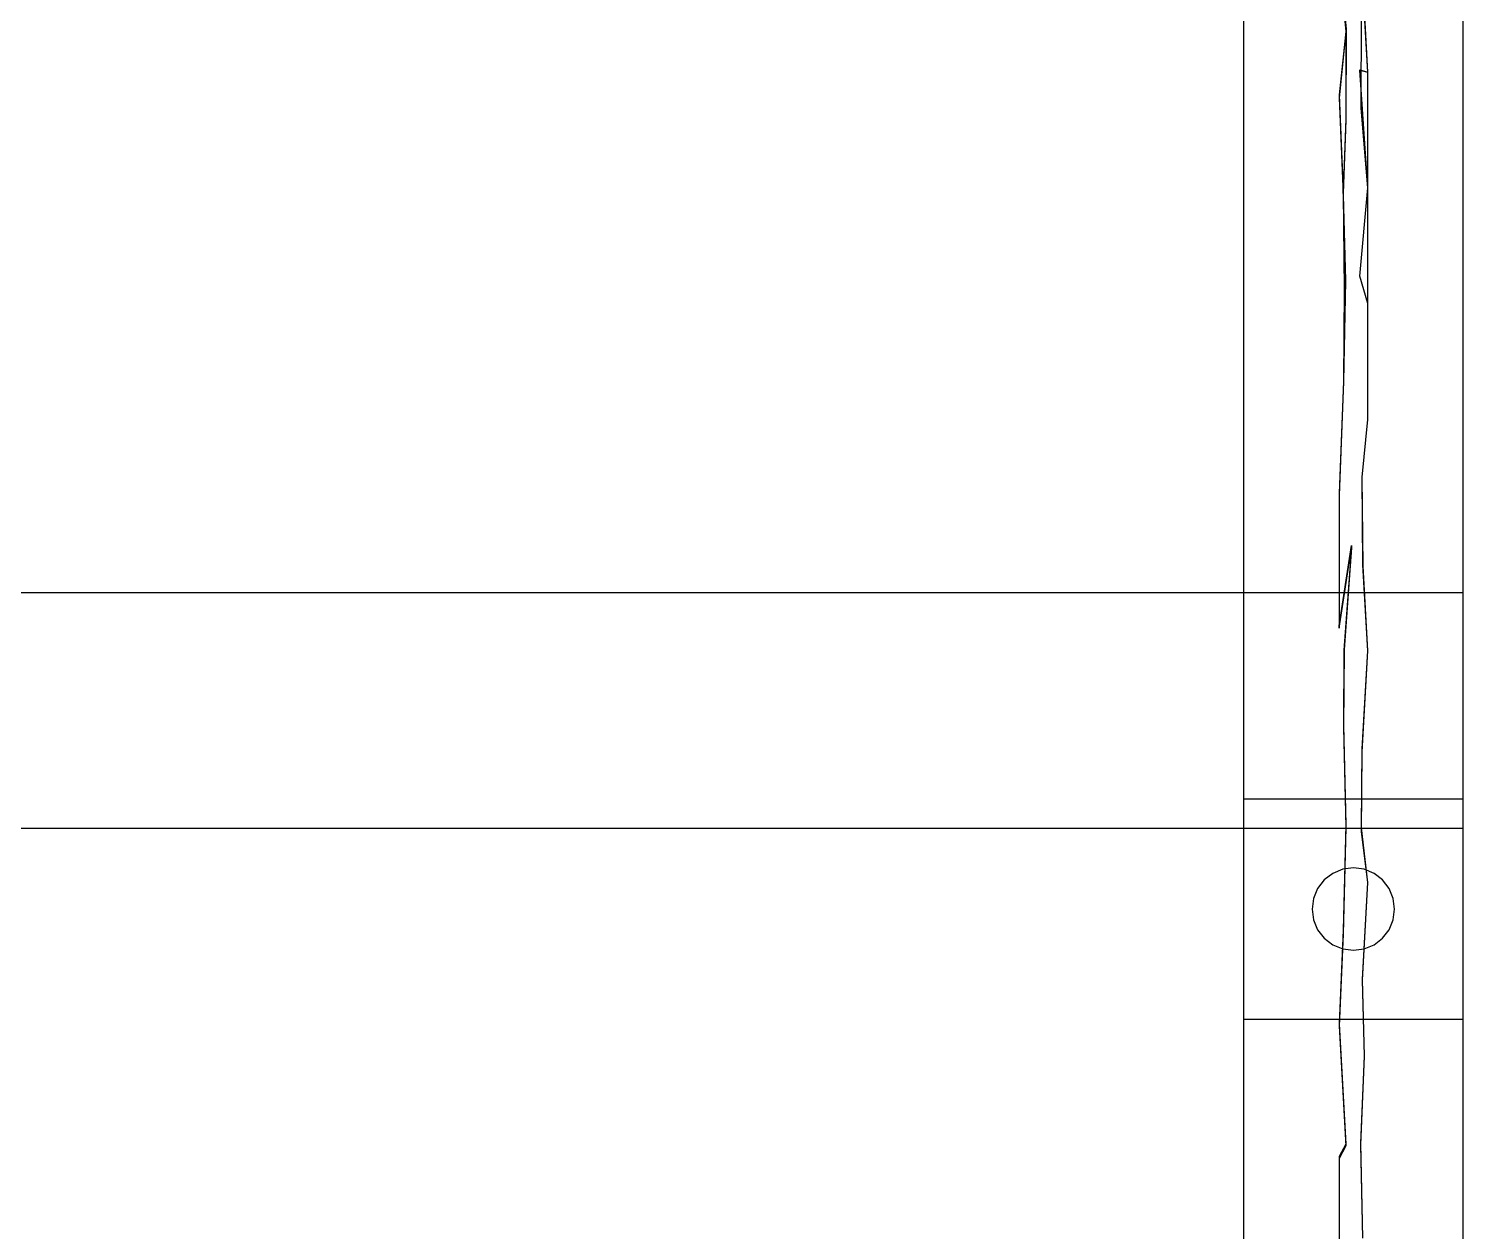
# Model space of a CAD drawing. Header units: millimetres. Extents: x -28.2 to 24.3, y -24.8 to 12.4.
# Drawn here: x -1.4176 to -1.0862, y -2.3166 to -2.0388 of the extents above; entities that cross this region are included whole.
import ezdxf

# ---------------------------------------------------------------- set-up
doc = ezdxf.new("R2010")
doc.units = ezdxf.units.MM
doc.layers.add('BUILDINGELEMENTPROXY', color=8, linetype='Continuous')

msp = doc.modelspace()

# ---------------------------------------------------------------- linework, layer by layer
at = {"layer": 'BUILDINGELEMENTPROXY'}
for p, q in [((-1.13696, -1.06645, 1.38288), (-1.13696, -2.92631, 2.5592)), ((-1.08616, -2.92631, 2.5592), (-1.08616, -1.06645, 1.38288)), ((-1.08616, -2.22351, 1.03736), (-1.08616, -1.89351, 1.03736)), ((-1.11486, -2.02354, 1.71452), (-1.11324, -2.03886, 1.72699)), ((-1.11486, -2.02384, 1.39535), (-1.11326, -2.03916, 1.40783)), ((-1.11486, -2.02387, 1.55425), (-1.11326, -2.03919, 1.56673)), ((-1.11486, -2.0239, 1.63364), (-1.11326, -2.03921, 1.64613)), ((-1.11486, -2.02392, 1.87204), (-1.11327, -2.03924, 1.88453)), ((-1.11486, -2.02392, 1.79254), (-1.11327, -2.03924, 1.80503)), ((-1.11486, -2.02417, 1.23508), (-1.11328, -2.03949, 1.24757)), ((-1.11486, -2.02417, 1.15558), (-1.11328, -2.03949, 1.16807)), ((-1.10825, -2.04885, 1.33315), (-1.1095, -2.02675, 1.32185)), ((-1.10825, -2.04885, 1.73043), (-1.10949, -2.02669, 1.71908)), ((-1.10825, -2.04885, 1.49204), (-1.10949, -2.02672, 1.48071)), ((-1.10825, -2.04885, 1.64938), (-1.10945, -2.02635, 1.63773)), ((-1.10825, -2.04885, 1.56999), (-1.10945, -2.02637, 1.55837)), ((-1.10825, -2.04885, 1.41111), (-1.10945, -2.0264, 1.39951)), ((-1.10825, -2.04885, 1.88776), (-1.10944, -2.02632, 1.87609)), ((-1.10825, -2.04885, 1.80826), (-1.10944, -2.02632, 1.79659)), ((-1.10977, -2.05722, 1.25874), (-1.10968, -2.03572, 1.2451)), ((-1.10977, -2.05722, 1.17923), (-1.10968, -2.03572, 1.16559)), ((-1.11324, -2.03881, 1.32969), (-1.11486, -2.05413, 1.33647)), ((-1.11324, -2.03883, 1.48858), (-1.11486, -2.05416, 1.49537)), ((-1.11328, -2.03949, 1.24757), (-1.11486, -2.0548, 1.25443)), ((-1.11328, -2.03949, 1.16807), (-1.11486, -2.0548, 1.17493)), ((-1.11326, -2.03916, 1.40783), (-1.11332, -2.05993, 1.42088)), ((-1.11326, -2.03919, 1.56673), (-1.11332, -2.05995, 1.57978)), ((-1.11326, -2.03921, 1.64613), (-1.11332, -2.05997, 1.65918)), ((-1.11327, -2.03924, 1.88453), (-1.11332, -2.05999, 1.89758)), ((-1.11327, -2.03924, 1.80503), (-1.11332, -2.05999, 1.81808)), ((-1.11324, -2.03886, 1.72699), (-1.11331, -2.0597, 1.74004)), ((-1.10825, -2.07559, 1.50884), (-1.11008, -2.04835, 1.49467)), ((-1.11008, -2.04835, 1.49467), (-1.10825, -2.04885, 1.49204)), ((-1.10825, -2.07559, 1.34995), (-1.11008, -2.04839, 1.33582)), ((-1.11008, -2.04839, 1.33582), (-1.10825, -2.04885, 1.33315)), ((-1.10825, -2.05456, 1.89136), (-1.10825, -2.04885, 1.88776)), ((-1.10825, -2.05456, 1.81186), (-1.10825, -2.04885, 1.80826)), ((-1.10825, -2.05419, 1.73378), (-1.10825, -2.04885, 1.73043)), ((-1.10825, -2.05453, 1.65296), (-1.10825, -2.04885, 1.64938)), ((-1.10825, -2.05451, 1.57356), (-1.10825, -2.04885, 1.56999)), ((-1.10825, -2.05448, 1.41465), (-1.10825, -2.04885, 1.41111)), ((-1.11486, -2.05413, 1.33647), (-1.11398, -2.07457, 1.35156)), ((-1.11486, -2.05416, 1.49537), (-1.11398, -2.07455, 1.51043)), ((-1.11486, -2.0548, 1.25443), (-1.11397, -2.07538, 1.26969)), ((-1.11486, -2.0548, 1.17493), (-1.11397, -2.07538, 1.19019)), ((-1.10825, -2.07559, 1.74723), (-1.10825, -2.05419, 1.73378)), ((-1.10825, -2.07559, 1.42796), (-1.10825, -2.05448, 1.41465)), ((-1.10825, -2.07559, 1.58685), (-1.10825, -2.05451, 1.57356)), ((-1.10825, -2.07559, 1.66623), (-1.10825, -2.05453, 1.65296)), ((-1.10825, -2.07559, 1.90463), (-1.10825, -2.05456, 1.89136)), ((-1.10825, -2.07559, 1.82512), (-1.10825, -2.05456, 1.81186)), ((-1.10825, -2.07559, 1.26757), (-1.10977, -2.05722, 1.25874)), ((-1.10825, -2.07559, 1.18807), (-1.10977, -2.05722, 1.17923)), ((-1.11331, -2.0597, 1.74004), (-1.11392, -2.07653, 1.75012)), ((-1.11332, -2.05993, 1.42088), (-1.11392, -2.07678, 1.43101)), ((-1.11332, -2.05995, 1.57978), (-1.11392, -2.07681, 1.58992)), ((-1.11332, -2.05997, 1.65918), (-1.11392, -2.07683, 1.66932)), ((-1.11332, -2.05999, 1.89758), (-1.11392, -2.07685, 1.90773)), ((-1.11332, -2.05999, 1.81808), (-1.11392, -2.07685, 1.82822)), ((-1.11398, -2.07455, 1.51043), (-1.11341, -2.09702, 1.52504)), ((-1.11398, -2.07457, 1.35156), (-1.11341, -2.09705, 1.36616)), ((-1.11397, -2.07538, 1.26969), (-1.11345, -2.09762, 1.28419)), ((-1.11397, -2.07538, 1.19019), (-1.11345, -2.09762, 1.20469)), ((-1.11392, -2.07653, 1.75012), (-1.11365, -2.09897, 1.76447)), ((-1.11392, -2.07678, 1.43101), (-1.11365, -2.09912, 1.44533)), ((-1.11392, -2.07681, 1.58992), (-1.11365, -2.09913, 1.60423)), ((-1.11392, -2.07683, 1.66932), (-1.11365, -2.09915, 1.68363)), ((-1.11392, -2.07685, 1.90773), (-1.11366, -2.09916, 1.92204)), ((-1.11392, -2.07685, 1.82822), (-1.11366, -2.09916, 1.84253)), ((-1.11006, -2.09597, 1.36569), (-1.10825, -2.07559, 1.34995)), ((-1.11005, -2.09597, 1.52458), (-1.10825, -2.07559, 1.50884)), ((-1.10825, -2.0852, 1.91068), (-1.10825, -2.07559, 1.90463)), ((-1.10825, -2.0852, 1.83118), (-1.10825, -2.07559, 1.82512)), ((-1.10825, -2.08484, 1.75304), (-1.10825, -2.07559, 1.74723)), ((-1.10825, -2.08517, 1.67227), (-1.10825, -2.07559, 1.66623)), ((-1.10825, -2.08515, 1.59287), (-1.10825, -2.07559, 1.58685)), ((-1.10825, -2.08512, 1.43396), (-1.10825, -2.07559, 1.42796)), ((-1.10825, -2.08543, 1.27379), (-1.10825, -2.07559, 1.26757)), ((-1.10825, -2.08543, 1.19429), (-1.10825, -2.07559, 1.18807)), ((-1.10825, -2.10234, 1.76404), (-1.10825, -2.08484, 1.75304)), ((-1.10825, -2.10234, 1.44481), (-1.10825, -2.08512, 1.43396)), ((-1.10825, -2.10234, 1.6037), (-1.10825, -2.08515, 1.59287)), ((-1.10825, -2.10234, 1.68309), (-1.10825, -2.08517, 1.67227)), ((-1.10825, -2.10234, 1.92149), (-1.10825, -2.0852, 1.91068)), ((-1.10825, -2.10234, 1.84199), (-1.10825, -2.0852, 1.83118)), ((-1.10825, -2.10234, 1.28447), (-1.10825, -2.08543, 1.27379)), ((-1.10825, -2.10234, 1.20497), (-1.10825, -2.08543, 1.19429)), ((-1.11341, -2.09702, 1.52504), (-1.11381, -2.12034, 1.53937)), ((-1.11341, -2.09705, 1.36616), (-1.11381, -2.12034, 1.38048)), ((-1.11345, -2.09762, 1.28419), (-1.1138, -2.12027, 1.29823)), ((-1.11345, -2.09762, 1.20469), (-1.1138, -2.12027, 1.21873)), ((-1.10825, -2.10234, 1.36675), (-1.11006, -2.09597, 1.36569)), ((-1.10825, -2.10234, 1.52565), (-1.11005, -2.09597, 1.52458)), ((-1.11365, -2.09897, 1.76447), (-1.11381, -2.12033, 1.77776)), ((-1.11365, -2.09912, 1.44533), (-1.11381, -2.1203, 1.45855)), ((-1.11365, -2.09913, 1.60423), (-1.1138, -2.1203, 1.61744)), ((-1.11365, -2.09915, 1.68363), (-1.1138, -2.1203, 1.69683)), ((-1.11366, -2.09916, 1.92204), (-1.1138, -2.12029, 1.93523)), ((-1.11366, -2.09916, 1.84253), (-1.1138, -2.12029, 1.85573)), ((-1.10825, -2.11583, 1.93), (-1.10825, -2.10234, 1.92149)), ((-1.10825, -2.11583, 1.8505), (-1.10825, -2.10234, 1.84199)), ((-1.10825, -2.11549, 1.77231), (-1.10825, -2.10234, 1.76404)), ((-1.10825, -2.11581, 1.69159), (-1.10825, -2.10234, 1.68309)), ((-1.10825, -2.11579, 1.61218), (-1.10825, -2.10234, 1.6037)), ((-1.10825, -2.11547, 1.53389), (-1.10825, -2.10234, 1.52565)), ((-1.10825, -2.11576, 1.45327), (-1.10825, -2.10234, 1.44481)), ((-1.10825, -2.11544, 1.37498), (-1.10825, -2.10234, 1.36675)), ((-1.10825, -2.11606, 1.29314), (-1.10825, -2.10234, 1.28447)), ((-1.10825, -2.11606, 1.21364), (-1.10825, -2.10234, 1.20497)), ((-1.10825, -2.12908, 1.38355), (-1.10825, -2.11544, 1.37498)), ((-1.10825, -2.12908, 1.54245), (-1.10825, -2.11547, 1.53389)), ((-1.10825, -2.12908, 1.78085), (-1.10825, -2.11549, 1.77231)), ((-1.10825, -2.12908, 1.46166), (-1.10825, -2.11576, 1.45327)), ((-1.10825, -2.12908, 1.62056), (-1.10825, -2.11579, 1.61218)), ((-1.10825, -2.12908, 1.69995), (-1.10825, -2.11581, 1.69159)), ((-1.10825, -2.12908, 1.93835), (-1.10825, -2.11583, 1.93)), ((-1.10825, -2.12908, 1.85885), (-1.10825, -2.11583, 1.8505)), ((-1.10825, -2.12908, 1.30137), (-1.10825, -2.11606, 1.29314)), ((-1.10825, -2.12908, 1.22187), (-1.10825, -2.11606, 1.21364)), ((-1.1138, -2.12027, 1.29823), (-1.11486, -2.14668, 1.31249)), ((-1.1138, -2.12027, 1.21873), (-1.11486, -2.14668, 1.23299)), ((-1.1138, -2.12029, 1.93523), (-1.11486, -2.14647, 1.94932)), ((-1.1138, -2.12029, 1.85573), (-1.11486, -2.14647, 1.86982)), ((-1.1138, -2.1203, 1.69683), (-1.11486, -2.14645, 1.7109)), ((-1.1138, -2.1203, 1.61744), (-1.11486, -2.14642, 1.63149)), ((-1.11381, -2.1203, 1.45855), (-1.11486, -2.1464, 1.47257)), ((-1.11381, -2.12033, 1.77776), (-1.11486, -2.14614, 1.79157)), ((-1.11381, -2.12034, 1.53937), (-1.11486, -2.14612, 1.55315)), ((-1.11381, -2.12034, 1.38048), (-1.11486, -2.14609, 1.39424)), ((-1.10955, -2.14245, 1.31244), (-1.10825, -2.12908, 1.30137)), ((-1.10955, -2.14245, 1.23294), (-1.10825, -2.12908, 1.22187)), ((-1.10954, -2.14245, 1.94939), (-1.10825, -2.12908, 1.93835)), ((-1.10954, -2.14245, 1.86989), (-1.10825, -2.12908, 1.85885)), ((-1.10954, -2.14245, 1.71099), (-1.10825, -2.12908, 1.69995)), ((-1.10953, -2.14245, 1.63159), (-1.10825, -2.12908, 1.62056)), ((-1.10953, -2.14245, 1.47269), (-1.10825, -2.12908, 1.46166)), ((-1.10952, -2.14245, 1.79185), (-1.10825, -2.12908, 1.78085)), ((-1.10952, -2.14245, 1.55345), (-1.10825, -2.12908, 1.54245)), ((-1.10952, -2.14245, 1.39455), (-1.10825, -2.12908, 1.38355)), ((-1.10932, -2.16333, 1.32544), (-1.10955, -2.14245, 1.31244)), ((-1.10932, -2.16333, 1.24594), (-1.10955, -2.14245, 1.23294)), ((-1.10933, -2.16309, 1.96223), (-1.10954, -2.14245, 1.94939)), ((-1.10933, -2.16309, 1.88273), (-1.10954, -2.14245, 1.86989)), ((-1.10933, -2.16306, 1.72381), (-1.10954, -2.14245, 1.71099)), ((-1.10933, -2.16303, 1.64439), (-1.10953, -2.14245, 1.63159)), ((-1.10933, -2.16301, 1.48547), (-1.10953, -2.14245, 1.47269)), ((-1.10934, -2.16271, 1.80442), (-1.10952, -2.14245, 1.79185)), ((-1.10934, -2.16268, 1.566), (-1.10952, -2.14245, 1.55345)), ((-1.10934, -2.16265, 1.40709), (-1.10952, -2.14245, 1.39455)), ((-1.11486, -2.14609, 1.39424), (-1.11486, -2.15582, 1.40035)), ((-1.11486, -2.14612, 1.55315), (-1.11486, -2.15582, 1.55925)), ((-1.11486, -2.14614, 1.79157), (-1.11486, -2.15582, 1.79765)), ((-1.11486, -2.1464, 1.47257), (-1.11486, -2.15582, 1.47851)), ((-1.11486, -2.14642, 1.63149), (-1.11486, -2.15582, 1.63741)), ((-1.11486, -2.14645, 1.7109), (-1.11486, -2.15582, 1.71681)), ((-1.11486, -2.14647, 1.94932), (-1.11486, -2.15582, 1.95521)), ((-1.11486, -2.14647, 1.86982), (-1.11486, -2.15582, 1.87571)), ((-1.11486, -2.14668, 1.31249), (-1.11486, -2.15582, 1.31827)), ((-1.11486, -2.14668, 1.23299), (-1.11486, -2.15582, 1.23877)), ((-1.11486, -2.15582, 1.95521), (-1.11486, -2.17711, 1.96864)), ((-1.11486, -2.15582, 1.87571), (-1.11486, -2.17711, 1.88913)), ((-1.11486, -2.15582, 1.79765), (-1.11486, -2.17679, 1.81083)), ((-1.11486, -2.15582, 1.71681), (-1.11486, -2.17709, 1.73022)), ((-1.11486, -2.15582, 1.63741), (-1.11486, -2.17706, 1.6508)), ((-1.11486, -2.15582, 1.55925), (-1.11486, -2.17677, 1.57241)), ((-1.11486, -2.15582, 1.47851), (-1.11486, -2.17704, 1.49188)), ((-1.11486, -2.15582, 1.40035), (-1.11486, -2.17675, 1.4135)), ((-1.11486, -2.15582, 1.31827), (-1.11486, -2.17731, 1.33185)), ((-1.11486, -2.15582, 1.23877), (-1.11486, -2.17731, 1.25235)), ((-1.11486, -2.17675, 1.4135), (-1.11201, -2.15818, 1.4051)), ((-1.11486, -2.17677, 1.57241), (-1.11201, -2.1582, 1.56402)), ((-1.11486, -2.17679, 1.81083), (-1.11201, -2.15823, 1.80244)), ((-1.11486, -2.17704, 1.49188), (-1.112, -2.15847, 1.48345)), ((-1.11486, -2.17706, 1.6508), (-1.112, -2.1585, 1.64237)), ((-1.11486, -2.17709, 1.73022), (-1.112, -2.15852, 1.72178)), ((-1.11486, -2.17711, 1.96864), (-1.112, -2.15854, 1.9602)), ((-1.11486, -2.17711, 1.88913), (-1.112, -2.15854, 1.8807)), ((-1.11486, -2.17731, 1.33185), (-1.112, -2.15874, 1.32339)), ((-1.11486, -2.17731, 1.25235), (-1.112, -2.15874, 1.24388)), ((-1.112, -2.15854, 1.9602), (-1.11373, -2.18235, 1.97443)), ((-1.112, -2.15854, 1.8807), (-1.11373, -2.18235, 1.89493)), ((-1.112, -2.15874, 1.32339), (-1.11373, -2.18259, 1.33767)), ((-1.112, -2.15874, 1.24388), (-1.11373, -2.18259, 1.25816)), ((-1.11201, -2.15818, 1.4051), (-1.11372, -2.18194, 1.41925)), ((-1.11201, -2.1582, 1.56402), (-1.11372, -2.18196, 1.57817)), ((-1.11201, -2.15823, 1.80244), (-1.11372, -2.18199, 1.8166)), ((-1.112, -2.15847, 1.48345), (-1.11372, -2.18228, 1.49767)), ((-1.112, -2.1585, 1.64237), (-1.11372, -2.1823, 1.65659)), ((-1.112, -2.15852, 1.72178), (-1.11372, -2.18233, 1.73601)), ((-1.10825, -2.18257, 1.41715), (-1.10934, -2.16265, 1.40709)), ((-1.10825, -2.18257, 1.57605), (-1.10934, -2.16268, 1.566)), ((-1.10825, -2.18257, 1.81446), (-1.10934, -2.16271, 1.80442)), ((-1.10825, -2.18257, 1.49536), (-1.10933, -2.16301, 1.48547)), ((-1.10825, -2.18257, 1.65427), (-1.10933, -2.16303, 1.64439)), ((-1.10825, -2.18257, 1.73367), (-1.10933, -2.16306, 1.72381)), ((-1.10825, -2.18257, 1.97208), (-1.10933, -2.16309, 1.96223)), ((-1.10825, -2.18257, 1.89257), (-1.10933, -2.16309, 1.88273)), ((-1.10825, -2.18257, 1.33517), (-1.10932, -2.16333, 1.32544)), ((-1.10825, -2.18257, 1.25566), (-1.10932, -2.16333, 1.24594)), ((-1.08616, -2.16916, 1.21169), (-2.18616, -2.16916, 1.21169)), ((-1.08616, -2.49916, 1.21169), (-1.08616, -2.16916, 1.21169)), ((-1.11372, -2.18228, 1.49767), (-1.11387, -2.20002, 1.50872)), ((-1.11372, -2.1823, 1.65659), (-1.11387, -2.20004, 1.66764)), ((-1.11372, -2.18233, 1.73601), (-1.11387, -2.20007, 1.74706)), ((-1.11373, -2.18235, 1.97443), (-1.11387, -2.20009, 1.98548)), ((-1.11373, -2.18235, 1.89493), (-1.11387, -2.20009, 1.90598)), ((-1.11373, -2.18259, 1.33767), (-1.11387, -2.20028, 1.34872)), ((-1.11373, -2.18259, 1.25816), (-1.11387, -2.20028, 1.26922)), ((-1.11372, -2.18194, 1.41925), (-1.11386, -2.19974, 1.4303)), ((-1.11372, -2.18196, 1.57817), (-1.11386, -2.19976, 1.58922)), ((-1.11372, -2.18199, 1.8166), (-1.11386, -2.19978, 1.82764)), ((-1.10953, -2.20589, 1.35251), (-1.10825, -2.18257, 1.33517)), ((-1.10953, -2.20589, 1.27301), (-1.10825, -2.18257, 1.25566)), ((-1.10952, -2.20562, 1.98922), (-1.10825, -2.18257, 1.97208)), ((-1.10952, -2.20562, 1.90971), (-1.10825, -2.18257, 1.89257)), ((-1.10952, -2.20559, 1.75079), (-1.10825, -2.18257, 1.73367)), ((-1.10952, -2.20556, 1.67136), (-1.10825, -2.18257, 1.65427)), ((-1.10952, -2.20553, 1.51243), (-1.10825, -2.18257, 1.49536)), ((-1.1095, -2.2052, 1.83127), (-1.10825, -2.18257, 1.81446)), ((-1.1095, -2.20517, 1.59284), (-1.10825, -2.18257, 1.57605)), ((-1.1095, -2.20514, 1.43391), (-1.10825, -2.18257, 1.41715)), ((-1.11387, -2.20002, 1.50872), (-1.11329, -2.223, 1.52365)), ((-1.11387, -2.20004, 1.66764), (-1.11329, -2.22302, 1.68258)), ((-1.11387, -2.20007, 1.74706), (-1.11329, -2.22304, 1.762)), ((-1.11387, -2.20009, 1.98548), (-1.11329, -2.22306, 2.00042)), ((-1.11387, -2.20009, 1.90598), (-1.11329, -2.22306, 1.92092)), ((-1.11387, -2.20028, 1.34872), (-1.11329, -2.22325, 1.36369)), ((-1.11387, -2.20028, 1.26922), (-1.11329, -2.22325, 1.28419)), ((-1.11386, -2.19974, 1.4303), (-1.11329, -2.22273, 1.44519)), ((-1.11386, -2.19976, 1.58922), (-1.11329, -2.22275, 1.60412)), ((-1.11386, -2.19978, 1.82764), (-1.11329, -2.22277, 1.84254)), ((-1.10971, -2.22425, 1.36425), (-1.10953, -2.20589, 1.35251)), ((-1.10971, -2.22425, 1.28474), (-1.10953, -2.20589, 1.27301)), ((-1.1097, -2.22386, 1.52411), (-1.10952, -2.20553, 1.51243)), ((-1.1097, -2.2239, 1.68305), (-1.10952, -2.20556, 1.67136)), ((-1.1097, -2.22393, 1.76248), (-1.10952, -2.20559, 1.75079)), ((-1.1097, -2.22396, 2.00091), (-1.10952, -2.20562, 1.98922)), ((-1.1097, -2.22396, 1.92141), (-1.10952, -2.20562, 1.90971)), ((-1.10968, -2.22344, 1.44554), (-1.1095, -2.20514, 1.43391)), ((-1.10968, -2.22347, 1.60448), (-1.1095, -2.20517, 1.59284)), ((-1.10968, -2.22351, 1.84291), (-1.1095, -2.2052, 1.83127)), ((-1.08616, -2.21678, 2.06894), (-1.13696, -2.21678, 2.06894)), ((-1.13696, -2.21678, 2.06894), (-1.13696, -2.26758, 2.06894)), ((-1.08616, -2.26758, 2.06894), (-1.08616, -2.21678, 2.06894)), ((-2.18616, -2.22351, 1.03736), (-1.08616, -2.22351, 1.03736)), ((-1.11329, -2.22325, 1.36369), (-1.1139, -2.24796, 1.37882)), ((-1.11329, -2.22325, 1.28419), (-1.1139, -2.24796, 1.29931)), ((-1.11329, -2.223, 1.52365), (-1.11389, -2.24751, 1.53862)), ((-1.11329, -2.22302, 1.68258), (-1.11389, -2.24755, 1.69756)), ((-1.11329, -2.22304, 1.762), (-1.11389, -2.24759, 1.777)), ((-1.11329, -2.22306, 2.00042), (-1.11389, -2.24763, 2.01543)), ((-1.11329, -2.22306, 1.92092), (-1.11389, -2.24763, 1.93593)), ((-1.11329, -2.22273, 1.44519), (-1.11388, -2.24703, 1.45999)), ((-1.11329, -2.22275, 1.60412), (-1.11388, -2.24707, 1.61893)), ((-1.11329, -2.22277, 1.84254), (-1.11388, -2.24711, 1.85737)), ((-1.10825, -2.23605, 1.52906), (-1.1097, -2.22386, 1.52411)), ((-1.10825, -2.23605, 1.68798), (-1.1097, -2.2239, 1.68305)), ((-1.10825, -2.23605, 1.76739), (-1.1097, -2.22393, 1.76248)), ((-1.10825, -2.23605, 2.0058), (-1.1097, -2.22396, 2.00091)), ((-1.10825, -2.23605, 1.9263), (-1.1097, -2.22396, 1.92141)), ((-1.10825, -2.23605, 1.45075), (-1.10968, -2.22344, 1.44554)), ((-1.10825, -2.23605, 1.60966), (-1.10968, -2.22347, 1.60448)), ((-1.10825, -2.23605, 1.84807), (-1.10968, -2.22351, 1.84291)), ((-1.10825, -2.23605, 1.36896), (-1.10971, -2.22425, 1.36425)), ((-1.10825, -2.23605, 1.28946), (-1.10971, -2.22425, 1.28474)), ((-1.11632, -2.23393, 2.11466), (-1.11829, -2.23545, 2.11466)), ((-1.11402, -2.23298, 2.11466), (-1.11632, -2.23393, 2.11466)), ((-1.11156, -2.23266, 2.11466), (-1.11402, -2.23298, 2.11466)), ((-1.10909, -2.23298, 2.11466), (-1.11156, -2.23266, 2.11466)), ((-1.10679, -2.23393, 2.11466), (-1.10909, -2.23298, 2.11466)), ((-1.10482, -2.23545, 2.11466), (-1.10679, -2.23393, 2.11466)), ((-1.11829, -2.23545, 2.11466), (-1.11981, -2.23742, 2.11466)), ((-1.10946, -2.25849, 1.86473), (-1.10825, -2.23605, 1.84807)), ((-1.10946, -2.25848, 1.62631), (-1.10825, -2.23605, 1.60966)), ((-1.10946, -2.25848, 1.46739), (-1.10825, -2.23605, 1.45075)), ((-1.10945, -2.25858, 2.02255), (-1.10825, -2.23605, 2.0058)), ((-1.10945, -2.25858, 1.94305), (-1.10825, -2.23605, 1.9263)), ((-1.10945, -2.25857, 1.78413), (-1.10825, -2.23605, 1.76739)), ((-1.10945, -2.25856, 1.70471), (-1.10825, -2.23605, 1.68798)), ((-1.10945, -2.25856, 1.54579), (-1.10825, -2.23605, 1.52906)), ((-1.10945, -2.25863, 1.38577), (-1.10825, -2.23605, 1.36896)), ((-1.10945, -2.25863, 1.30627), (-1.10825, -2.23605, 1.28946)), ((-1.10331, -2.23742, 2.11466), (-1.10482, -2.23545, 2.11466)), ((-1.12076, -2.23972, 2.11466), (-1.12108, -2.24218, 2.11466)), ((-1.11981, -2.23742, 2.11466), (-1.12076, -2.23972, 2.11466)), ((-1.10236, -2.23972, 2.11466), (-1.10331, -2.23742, 2.11466)), ((-1.10203, -2.24218, 2.11466), (-1.10236, -2.23972, 2.11466)), ((-1.12108, -2.24218, 2.11466), (-1.12076, -2.24465, 2.11466)), ((-1.10236, -2.24465, 2.11466), (-1.10203, -2.24218, 2.11466)), ((-1.12076, -2.24465, 2.11466), (-1.11981, -2.24694, 2.11466)), ((-1.11981, -2.24694, 2.11466), (-1.11829, -2.24892, 2.11466)), ((-1.11388, -2.24703, 1.45999), (-1.11486, -2.26871, 1.47126)), ((-1.11388, -2.24707, 1.61893), (-1.11486, -2.26873, 1.63019)), ((-1.11388, -2.24711, 1.85737), (-1.11486, -2.26875, 1.86862)), ((-1.10482, -2.24892, 2.11466), (-1.10331, -2.24694, 2.11466)), ((-1.10331, -2.24694, 2.11466), (-1.10236, -2.24465, 2.11466)), ((-1.11829, -2.24892, 2.11466), (-1.11632, -2.25043, 2.11466)), ((-1.11632, -2.25043, 2.11466), (-1.11402, -2.25138, 2.11466)), ((-1.11389, -2.24751, 1.53862), (-1.11486, -2.26896, 1.5498)), ((-1.11389, -2.24755, 1.69756), (-1.11486, -2.26898, 1.70873)), ((-1.11389, -2.24759, 1.777), (-1.11486, -2.269, 1.78816)), ((-1.11389, -2.24763, 2.01543), (-1.11486, -2.26902, 2.02659)), ((-1.11389, -2.24763, 1.93593), (-1.11486, -2.26902, 1.94709)), ((-1.1139, -2.24796, 1.37882), (-1.11486, -2.2692, 1.38991)), ((-1.1139, -2.24796, 1.29931), (-1.11486, -2.2692, 1.31041)), ((-1.10909, -2.25138, 2.11466), (-1.10679, -2.25043, 2.11466)), ((-1.10679, -2.25043, 2.11466), (-1.10482, -2.24892, 2.11466)), ((-1.11402, -2.25138, 2.11466), (-1.11156, -2.25171, 2.11466)), ((-1.11156, -2.25171, 2.11466), (-1.10909, -2.25138, 2.11466)), ((-1.10902, -2.27616, 1.63697), (-1.10946, -2.25848, 1.62631)), ((-1.10902, -2.27616, 1.47805), (-1.10946, -2.25848, 1.46739)), ((-1.10902, -2.27616, 1.87539), (-1.10946, -2.25849, 1.86473)), ((-1.10901, -2.27616, 1.71536), (-1.10945, -2.25856, 1.70471)), ((-1.10901, -2.27616, 1.55644), (-1.10945, -2.25856, 1.54579)), ((-1.10901, -2.27616, 1.79478), (-1.10945, -2.25857, 1.78413)), ((-1.10901, -2.27616, 2.0332), (-1.10945, -2.25858, 2.02255)), ((-1.10901, -2.27616, 1.9537), (-1.10945, -2.25858, 1.94305)), ((-1.10901, -2.27616, 1.39642), (-1.10945, -2.25863, 1.38577)), ((-1.10901, -2.27616, 1.31691), (-1.10945, -2.25863, 1.30627)), ((-1.13696, -2.26758, 2.06894), (-1.08616, -2.26758, 2.06894)), ((-1.11486, -2.26871, 1.47126), (-1.1133, -2.29645, 1.4915)), ((-1.11486, -2.26873, 1.63019), (-1.1133, -2.29647, 1.65043)), ((-1.11486, -2.26875, 1.86862), (-1.1133, -2.29648, 1.88886)), ((-1.11486, -2.26896, 1.5498), (-1.11329, -2.29666, 1.57006)), ((-1.11486, -2.26898, 1.70873), (-1.11329, -2.29667, 1.72899)), ((-1.11486, -2.269, 1.78816), (-1.11329, -2.29669, 1.80842)), ((-1.11486, -2.26902, 2.02659), (-1.11329, -2.29671, 2.04686)), ((-1.11486, -2.26902, 1.94709), (-1.11329, -2.29671, 1.96735)), ((-1.11486, -2.2692, 1.38991), (-1.11329, -2.29685, 1.41019)), ((-1.11486, -2.2692, 1.31041), (-1.11329, -2.29685, 1.33069)), ((-1.10987, -2.2965, 2.04676), (-1.10901, -2.27616, 2.0332)), ((-1.10987, -2.2965, 1.96725), (-1.10901, -2.27616, 1.9537)), ((-1.10987, -2.29627, 1.88876), (-1.10902, -2.27616, 1.87539)), ((-1.10987, -2.29649, 1.80832), (-1.10901, -2.27616, 1.79478)), ((-1.10987, -2.29647, 1.72889), (-1.10901, -2.27616, 1.71536)), ((-1.10987, -2.29626, 1.65033), (-1.10902, -2.27616, 1.63697)), ((-1.10987, -2.29645, 1.56996), (-1.10901, -2.27616, 1.55644)), ((-1.10987, -2.29624, 1.4914), (-1.10902, -2.27616, 1.47805)), ((-1.10986, -2.29665, 1.41009), (-1.10901, -2.27616, 1.39642)), ((-1.10986, -2.29665, 1.33059), (-1.10901, -2.27616, 1.31691)), ((-1.1133, -2.29645, 1.4915), (-1.11486, -2.29936, 1.49052)), ((-1.1133, -2.29647, 1.65043), (-1.11486, -2.29938, 1.64945)), ((-1.1133, -2.29648, 1.88886), (-1.11486, -2.2994, 1.88789)), ((-1.11329, -2.29666, 1.57006), (-1.11486, -2.2996, 1.56911)), ((-1.11329, -2.29667, 1.72899), (-1.11486, -2.29962, 1.72804)), ((-1.11329, -2.29669, 1.80842), (-1.11486, -2.29964, 1.80747)), ((-1.11329, -2.29671, 2.04686), (-1.11486, -2.29966, 2.04591)), ((-1.11329, -2.29671, 1.96735), (-1.11486, -2.29966, 1.96641)), ((-1.11329, -2.29685, 1.41019), (-1.11486, -2.29982, 1.40926)), ((-1.11329, -2.29685, 1.33069), (-1.11486, -2.29982, 1.32976)), ((-1.10935, -2.31819, 1.5048), (-1.10987, -2.29624, 1.4914)), ((-1.10935, -2.31818, 1.66372), (-1.10987, -2.29626, 1.65033)), ((-1.10935, -2.31818, 1.90215), (-1.10987, -2.29627, 1.88876)), ((-1.10935, -2.31818, 1.58326), (-1.10987, -2.29645, 1.56996)), ((-1.10935, -2.31817, 1.74219), (-1.10987, -2.29647, 1.72889)), ((-1.10935, -2.31817, 1.82161), (-1.10987, -2.29649, 1.80832)), ((-1.10935, -2.31817, 2.06004), (-1.10987, -2.2965, 2.04676)), ((-1.10935, -2.31817, 1.98053), (-1.10987, -2.2965, 1.96725)), ((-1.10934, -2.31816, 1.4233), (-1.10986, -2.29665, 1.41009)), ((-1.10934, -2.31816, 1.3438), (-1.10986, -2.29665, 1.33059)), ((-1.11486, -2.29936, 1.49052), (-1.11486, -2.31628, 1.50114)), ((-1.11486, -2.29938, 1.64945), (-1.11486, -2.31628, 1.66007)), ((-1.11486, -2.2994, 1.88789), (-1.11486, -2.31628, 1.8985)), ((-1.11486, -2.2996, 1.56911), (-1.11486, -2.31628, 1.57961)), ((-1.11486, -2.29962, 1.72804), (-1.11486, -2.31628, 1.73854)), ((-1.11486, -2.29964, 1.80747), (-1.11486, -2.31628, 1.81796)), ((-1.11486, -2.29966, 2.04591), (-1.11486, -2.31628, 2.05639)), ((-1.11486, -2.29966, 1.96641), (-1.11486, -2.31628, 1.97689)), ((-1.11486, -2.29982, 1.40926), (-1.11486, -2.31628, 1.41966)), ((-1.11486, -2.29982, 1.32976), (-1.11486, -2.31628, 1.34016)), ((-1.11486, -2.31628, 2.05639), (-1.11486, -2.3303, 2.06523)), ((-1.11486, -2.31628, 1.97689), (-1.11486, -2.3303, 1.98572)), ((-1.11486, -2.31628, 1.8985), (-1.11486, -2.33005, 1.90715)), ((-1.11486, -2.31628, 1.81796), (-1.11486, -2.33028, 1.82679)), ((-1.11486, -2.31628, 1.73854), (-1.11486, -2.33026, 1.74735)), ((-1.11486, -2.31628, 1.66007), (-1.11486, -2.33003, 1.66871)), ((-1.11486, -2.31628, 1.57961), (-1.11486, -2.33024, 1.58841)), ((-1.11486, -2.31628, 1.50114), (-1.11486, -2.33002, 1.50977)), ((-1.11486, -2.31628, 1.41966), (-1.11486, -2.33045, 1.42861)), ((-1.11486, -2.31628, 1.34016), (-1.11486, -2.33045, 1.34911))]:
    msp.add_line(p, q, dxfattribs=at)

doc.saveas('drawing.dxf')
